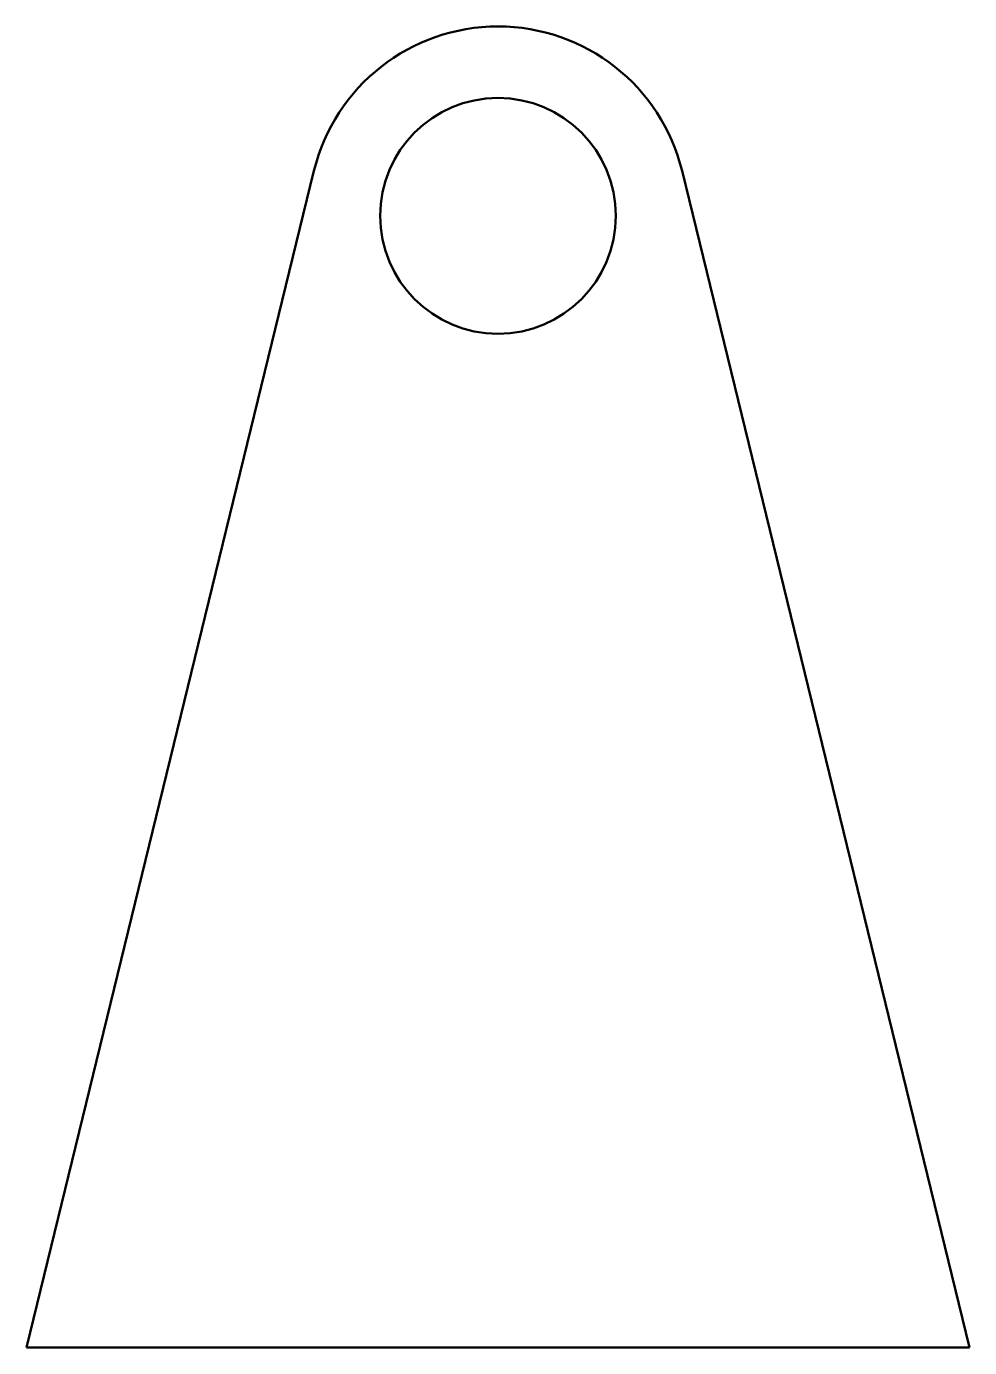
# Model space of a CAD drawing. Header units: inches. Extents: x 0 to 20, y 0 to 28.
import ezdxf

# ---------------------------------------------------------------- set-up
doc = ezdxf.new("R2010")
doc.units = ezdxf.units.IN
doc.header["$MEASUREMENT"] = 0
doc.layers.add('Visible (ISO)', color=7, linetype='Continuous', lineweight=50)

# ---------------------------------------------------------------- blocks, each defined once
blk = doc.blocks.new('2DOF-150-17-SOPC-01_Soporte de Cabezas articuladas_VIEW83')
at = {"layer": 'Visible (ISO)'}
for p, q in [((-3.902, 10.945), (-10, -14.009)), ((10, -14.009), (3.902, 10.945)), ((-9.485, -14.009), (-10, -14.009)), ((-9.485, -14.009), (9.485, -14.009)), ((10, -14.009), (9.485, -14.009))]:
    blk.add_line(p, q, dxfattribs=at)
blk.add_circle((0, 9.991), 2.5, dxfattribs=at)
blk.add_arc((0, 9.991), 4.017, 13.7317, 166.2683, dxfattribs=at)

msp = doc.modelspace()

# ---------------------------------------------------------------- block references
msp.add_blockref('2DOF-150-17-SOPC-01_Soporte de Cabezas articuladas_VIEW83', (10, 14.009))

doc.saveas('drawing.dxf')
